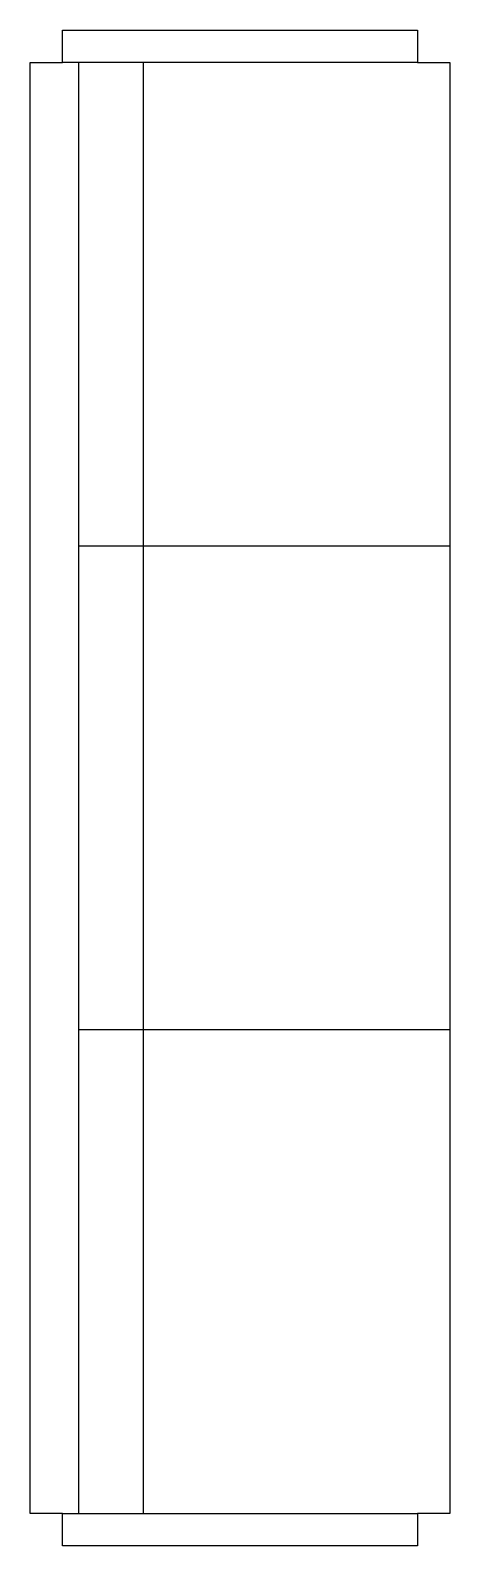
# Model space of a CAD drawing. Extents: x 0 to 0.66, y -1.19 to 1.19.
import ezdxf

# ---------------------------------------------------------------- set-up
doc = ezdxf.new("R2010")
doc.units = 0
doc.header["$LTSCALE"] = 2
doc.layers.get('0').update_dxf_attribs({"linetype": 'CONTINUOUS'})

msp = doc.modelspace()

# ---------------------------------------------------------------- linework, layer by layer
at = {"color": 0, "linetype": 'BYBLOCK'}
for p, q in [((0.6604, 0.381), (0.0762, 0.381)), ((0.6604, -0.381), (0.0762, -0.381))]:
    msp.add_line(p, q, dxfattribs=at)
for points in [[(0.0508, 1.143), (0.0508, 1.1938), (0.6096, 1.1938), (0.6096, 1.143)], [(0.0508, -1.1938), (0.0508, -1.143), (0.6096, -1.143), (0.6096, -1.1938)]]:
    msp.add_lwpolyline(points, close=True, dxfattribs=at)
for points in [[(0.0508, -1.143), (0, -1.143), (0, 1.143), (0.0508, 1.143)], [(0.0762, -1.143), (0.0762, 1.143)], [(0.1778, 1.143), (0.1778, -1.143)], [(0.6096, 1.143), (0.6604, 1.143), (0.6604, -1.143), (0.6096, -1.143)]]:
    msp.add_lwpolyline(points, dxfattribs=at)

doc.saveas('drawing.dxf')
